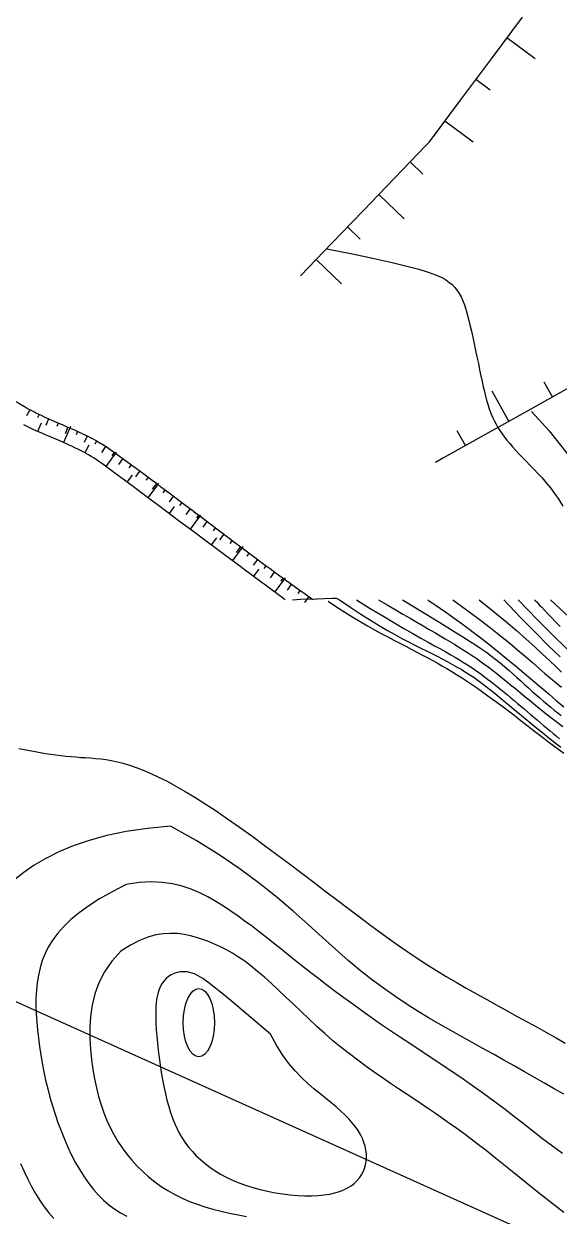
# Model space of a CAD drawing. Header units: millimetres. Extents: x 501029 to 503193, y 1805862 to 1807132.
# Drawn here: x 502283.7 to 502314.2, y 1806414.9 to 1806482.8 of the extents above; entities that cross this region are included whole.
import ezdxf

# ---------------------------------------------------------------- set-up
doc = ezdxf.new("R2010")
doc.units = ezdxf.units.MM
doc.header["$LTSCALE"] = 12
doc.header["$MEASUREMENT"] = 0
for name, color, linetype in [('3', 7, 'CONTINUOUS'), ('31', 7, 'CONTINUOUS'), ('DM0', 7, 'CONTINUOUS'), ('DM1', 4, 'CONTINUOUS')]:
    doc.layers.add(name, color=color, linetype=linetype)

msp = doc.modelspace()

# ---------------------------------------------------------------- linework, layer by layer
at = {"layer": '3', "linetype": 'Continuous'}
for p, q in [((502310.308, 1806480.827, 26.064), (502312.0719999999, 1806483.196, 26.591)), ((502312.7939999998, 1806480.816999999, 26.327), (502311.1899999999, 1806482.011, 26.327)), ((502308.5439999998, 1806478.459, 25.537), (502310.308, 1806480.827, 26.064)), ((502310.2279999999, 1806479.046, 25.8), (502309.4259999997, 1806479.643, 25.8)), ((502306.7799999998, 1806476.09, 25.01), (502308.5439999998, 1806478.459, 25.537)), ((502309.2659999998, 1806476.08, 25.273), (502307.6619999998, 1806477.274, 25.273)), ((502304.788, 1806474.022, 23.292), (502306.5739999998, 1806475.876, 24.832)), ((502306.5739999998, 1806475.876, 24.832), (502306.7799999998, 1806476.09, 25.01)), ((502306.4009999998, 1806474.255, 24.062), (502305.6809999999, 1806474.949, 24.062)), ((502303.0019999999, 1806472.168, 21.751), (502304.788, 1806474.022, 23.292)), ((502305.335, 1806471.707, 22.521), (502303.8949999998, 1806473.095, 22.521)), ((502301.2159999998, 1806470.314, 20.211), (502303.0019999999, 1806472.168, 21.751)), ((502302.8289999999, 1806470.547, 20.981), (502302.109, 1806471.241, 20.981)), ((502299.43, 1806468.46, 18.67), (502301.2159999998, 1806470.314, 20.211)), ((502301.7629999998, 1806467.999, 19.44), (502300.3229999999, 1806469.387, 19.44)), ((502315.0279999999, 1806462.243, 21.983), (502312.5459999999, 1806460.856, 21.027)), ((502313.2989999999, 1806462.423, 21.505), (502313.7869999998, 1806461.55, 21.505)), ((502310.3289999999, 1806461.908, 20.549), (502311.3039999998, 1806460.163, 20.549)), ((502283.9919999999, 1806460.823, 4.126), (502283.802, 1806460.472, 4.126)), ((502312.5459999999, 1806460.856, 21.027), (502310.0629999999, 1806459.469, 20.07)), ((502284.6369999999, 1806460.054, 4.538), (502284.4349999998, 1806459.596, 4.538)), ((502284.5279999999, 1806460.553, 4.131), (502284.4419999998, 1806460.372, 4.131)), ((502285.0729999999, 1806460.303, 4.137999999999999), (502284.9089999997, 1806459.938, 4.137999999999999)), ((502285.6229999999, 1806460.063, 4.147), (502285.5439999998, 1806459.88, 4.147)), ((502286.3169999998, 1806459.874, 4.562), (502285.9179999998, 1806458.958, 4.562)), ((502286.1739999999, 1806459.826, 4.155), (502286.0129999997, 1806459.46, 4.155)), ((502286.7229999998, 1806459.583, 4.161999999999999), (502286.6399999999, 1806459.401, 4.161999999999999)), ((502310.0629999999, 1806459.469, 20.07), (502307.5809999998, 1806458.082, 19.114)), ((502308.3339999998, 1806459.649, 19.592), (502308.8219999999, 1806458.776, 19.592)), ((502287.2639999998, 1806459.326, 4.165), (502287.089, 1806458.966, 4.165)), ((502287.3679999998, 1806458.816, 4.568999999999999), (502287.129, 1806458.377, 4.568999999999999)), ((502287.7949999999, 1806459.045, 4.163), (502287.6979999999, 1806458.871, 4.163)), ((502288.3069999998, 1806458.734, 4.153999999999999), (502288.0869999998, 1806458.4, 4.153999999999999)), ((502288.9209999998, 1806458.402, 4.54), (502288.3269999998, 1806457.597999999, 4.54)), ((502289.0419999999, 1806458.214, 4.129), (502288.5549999999, 1806458.565, 4.147)), ((502288.798, 1806458.39, 4.137999999999999), (502288.6819999998, 1806458.227, 4.137999999999999)), ((502289.2849999999, 1806458.039, 4.12), (502289.0509999998, 1806457.714, 4.12)), ((502307.5809999998, 1806458.082, 19.114), (502307.1299999999, 1806457.83, 18.94)), ((502290.0119999999, 1806457.509, 4.092999999999999), (502289.5269999998, 1806457.862, 4.110999999999999)), ((502289.7689999998, 1806457.685, 4.102), (502289.6519999997, 1806457.524, 4.102)), ((502290.2529999998, 1806457.331, 4.083), (502290.0159999998, 1806457.009, 4.083)), ((502289.8299999998, 1806457.108, 4.493), (502289.5319999999, 1806456.706, 4.493)), ((502290.7359999998, 1806456.975, 4.062999999999999), (502290.6159999999, 1806456.814, 4.062999999999999)), ((502291.3299999999, 1806456.617, 4.443999999999999), (502290.7329999998, 1806455.814999999, 4.443999999999999)), ((502291.217, 1806456.617, 4.044), (502290.9779999999, 1806456.296, 4.044)), ((502291.937, 1806456.078, 4.012999999999999), (502291.457, 1806456.438, 4.033)), ((502291.6969999999, 1806456.258, 4.022999999999999), (502291.5769999998, 1806456.098, 4.022999999999999)), ((502292.5399999998, 1806454.469, 4.368), (502291.3379999998, 1806455.364, 4.419)), ((502292.1769999999, 1806455.898, 4.003), (502291.9359999998, 1806455.579, 4.003)), ((502292.2359999999, 1806455.319, 4.394), (502291.937, 1806454.918, 4.394)), ((502292.8949999998, 1806455.357, 3.971999999999999), (502292.4169999999, 1806455.718, 3.992999999999999)), ((502292.656, 1806455.538, 3.982), (502292.5359999998, 1806455.378, 3.982)), ((502293.1349999998, 1806455.177, 3.962), (502292.8939999999, 1806454.857, 3.962)), ((502293.7349999999, 1806454.826, 4.342999999999999), (502293.1379999999, 1806454.024, 4.342999999999999)), ((502293.8529999999, 1806454.634999999, 3.931), (502293.3739999999, 1806454.996, 3.951)), ((502293.6129999999, 1806454.815, 3.941), (502293.4929999998, 1806454.656, 3.941)), ((502294.3309999998, 1806454.273, 3.910999999999999), (502293.8529999999, 1806454.634999999, 3.931)), ((502294.0919999999, 1806454.454, 3.921), (502293.8509999998, 1806454.135, 3.921)), ((502294.8089999999, 1806453.911, 3.89), (502294.3309999998, 1806454.273, 3.910999999999999)), ((502294.5699999998, 1806454.092, 3.901), (502294.45, 1806453.933, 3.901)), ((502294.9449999998, 1806452.678, 4.269), (502293.7419999998, 1806453.573, 4.318)), ((502294.6399999999, 1806453.528, 4.294), (502294.342, 1806453.127, 4.294)), ((502295.0489999999, 1806453.731, 3.879999999999999), (502294.8079999999, 1806453.411, 3.879999999999999)), ((502295.7669999998, 1806453.19, 3.850999999999999), (502295.288, 1806453.55, 3.871)), ((502295.5279999999, 1806453.37, 3.861), (502295.4069999999, 1806453.21, 3.861)), ((502296.1399999999, 1806453.035, 4.246), (502295.5429999998, 1806452.232, 4.246)), ((502296.0069999998, 1806453.01, 3.842), (502295.768, 1806452.689, 3.842)), ((502296.7279999999, 1806452.471, 3.814), (502296.2469999997, 1806452.83, 3.833)), ((502296.4869999998, 1806452.651, 3.823), (502296.3679999998, 1806452.49, 3.823)), ((502296.9679999999, 1806452.292, 3.805), (502296.7299999997, 1806451.97, 3.805)), ((502297.45, 1806451.934, 3.788), (502297.3299999999, 1806451.774, 3.788)), ((502297.0469999997, 1806451.739, 4.201), (502296.7489999999, 1806451.337, 4.201)), ((502297.9319999998, 1806451.579, 3.772), (502297.6949999999, 1806451.256, 3.772)), ((502298.5489999999, 1806451.25, 4.16), (502297.9559999998, 1806450.445, 4.16)), ((502298.6589999998, 1806451.048, 3.749), (502298.1739999998, 1806451.401, 3.764)), ((502298.4169999999, 1806451.224, 3.756), (502298.2989999999, 1806451.063, 3.756)), ((502298.5589999999, 1806450, 4.141), (502297.352, 1806450.889999999, 4.179999999999999)), ((502298.9019999998, 1806450.872, 3.741999999999999), (502298.6679999998, 1806450.548, 3.741999999999999)), ((502299.3889999998, 1806450.521, 3.728), (502299.2719999999, 1806450.359, 3.728)), ((502300.1219999997, 1806450, 3.709999999999999), (502299.6329999999, 1806450.348, 3.721999999999999)), ((502299.8779999998, 1806450.174, 3.716), (502299.6459999999, 1806449.847999999, 3.716))]:
    msp.add_line(p, q, dxfattribs=at)
at = {"layer": '3', "color": 1, "linetype": 'Continuous', "flags": 128}
msp.add_lwpolyline([(502734.468, 1805863.404), (502565.854, 1806180.86), (502440.381, 1806356.363), (502262.265, 1806436.523), (502063.939, 1806567.977), (501955.637, 1806637.827), (501772.776, 1806767.939), (501708.223, 1807014.777), (501705.5739999999, 1807125.556)], dxfattribs=at)
at = {"layer": '3', "linetype": 'Continuous', "extrusion": (-0.0812789161272711, -0.1426486027509386, 0.9864304911783602), "elevation": -298510.1411423264}
msp.add_lwpolyline([(-457896.0722925583, 1793547.618683946), (-457896.1143415319, 1793547.617756585), (-457896.3708383954, 1793547.623618109), (-457896.4983392345, 1793547.629321783), (-457896.6259613383, 1793547.637227938), (-457896.6718495391, 1793547.641118822)], dxfattribs=at)
at = {"layer": '3', "linetype": 'Continuous', "extrusion": (-0.0863626063349796, -0.1505588106470711, 0.9848215801674783), "elevation": -315353.0846448566}
msp.add_lwpolyline([(-463141.3966660543, 1789313.32208834), (-463141.637894915, 1789313.310356522), (-463141.8664822517, 1789313.304804222), (-463141.995478201, 1789313.304595149)], dxfattribs=at)
at = {"layer": '3', "linetype": 'Continuous', "extrusion": (-0.0952448451706382, -0.1746155492321821, 0.9800193005419661), "elevation": -363272.0658544398}
msp.add_lwpolyline([(-424073.8236834201, 1789911.754300728), (-424073.9799488321, 1789911.744047951), (-424074.1809071096, 1789911.732230894), (-424074.3569650764, 1789911.724793825), (-424074.4231264789, 1789911.722916687)], dxfattribs=at)
at = {"layer": '3', "linetype": 'Continuous', "extrusion": (0.075645474136272, 0.2029078602706806, 0.9762715618530904), "elevation": 404544.6272967658}
msp.add_lwpolyline([(160392.1303773392, -1823789.178905066), (160392.3897134692, -1823789.19352501), (160392.6554812208, -1823789.211230188), (160392.7300263852, -1823789.216614382)], dxfattribs=at)
at = {"layer": '3', "linetype": 'Continuous', "extrusion": (0.1550600324478959, 0.3948862108301261, 0.9055502563819873), "elevation": 791234.3494336235}
msp.add_lwpolyline([(192730.8931028874, -1688902.502917498), (192731.4487920112, -1688902.521774796), (192731.4926034682, -1688902.524131959)], dxfattribs=at)
at = {"layer": '3', "linetype": 'Continuous', "extrusion": (-0.0596264830960632, -0.0998485755803278, 0.9932144503923483), "elevation": -210317.364298749}
msp.add_lwpolyline([(-494941.7322200527, 1796214.041260943), (-494941.8401228098, 1796214.026773213), (-494942.1416995913, 1796213.987414516), (-494942.4051901868, 1796213.954449718), (-494942.6347084099, 1796213.929025645), (-494942.8354056398, 1796213.907970629), (-494943.010537126, 1796213.893057019), (-494943.2228840821, 1796213.877933814)], dxfattribs=at)
at = {"layer": '3', "linetype": 'Continuous', "extrusion": (-0.2194840193272997, -0.4765938658797129, 0.8512843545289458), "elevation": -971187.923026995}
msp.add_lwpolyline([(-299411.1121255555, 1575669.810071318), (-299411.4537333491, 1575669.80244798), (-299411.7116691644, 1575669.794824642)], dxfattribs=at)
at = {"layer": '3', "linetype": 'Continuous', "extrusion": (0.0066827687722881, 0.0346288965197989, 0.9993778965573319), "elevation": 65916.52684659585}
msp.add_lwpolyline([(-150888.0314001157, -1867746.18420581), (-150887.8097700913, -1867746.24026053), (-150887.5685368514, -1867746.297623615), (-150887.4481097177, -1867746.325323885)], dxfattribs=at)
at = {"layer": '3', "linetype": 'Continuous', "extrusion": (-0.0628787965893554, -0.1213450461184499, 0.9906167961033094), "elevation": -250783.9830764923}
msp.add_lwpolyline([(-385149.1556095959, 1817788.515492198), (-385149.4387050347, 1817788.514100917), (-385149.7195000658, 1817788.50817524), (-385149.7548133423, 1817788.506783959)], dxfattribs=at)
at = {"layer": '3', "linetype": 'Continuous', "extrusion": (-0.1276074218431715, -0.2631047661818333, 0.9562908699255379), "elevation": -539379.0099464935}
msp.add_lwpolyline([(-336381.1181958217, 1763945.249072995), (-336381.2018510542, 1763945.247472194), (-336381.4488083092, 1763945.240463189), (-336381.913273628, 1763945.221265382), (-336382.6163238785, 1763945.184247661)], dxfattribs=at)
at = {"layer": '3', "linetype": 'Continuous', "extrusion": (-0.0796905019797786, -0.156332009062152, 0.9844844980175169), "elevation": -322430.2833411573}
msp.add_lwpolyline([(-372903.1322922892, 1809023.363662755), (-372903.2285271892, 1809023.374109191), (-372903.3967856304, 1809023.387437574), (-372903.5601005444, 1809023.397546288), (-372903.7184719307, 1809023.404435334), (-372903.8718997897, 1809023.408280183), (-372904.1706676789, 1809023.410837644), (-372904.4510412859, 1809023.40587546), (-372904.6312316464, 1809023.400358858)], dxfattribs=at)
at = {"layer": '3', "linetype": 'Continuous', "extrusion": (-0.044459129657996, -0.0962857727342939, 0.9943603148552407), "elevation": -196263.4438033646}
msp.add_lwpolyline([(-301263.844992712, 1840192.321820445), (-301263.9529021776, 1840192.333714901), (-301264.1152897899, 1840192.349178805), (-301264.2737655732, 1840192.360856501), (-301264.4278408483, 1840192.370173658), (-301264.4434857684, 1840192.3706572)], dxfattribs=at)
at = {"layer": '3', "linetype": 'Continuous', "extrusion": (-0.0806137404160699, -0.1612274809441235, 0.9836194000956584), "elevation": -331738.0439300551}
msp.add_lwpolyline([(-358612.2881439798, 1810230.216444915), (-358612.2881439798, 1810230.216444915), (-358612.4715015539, 1810230.243739482), (-358612.6499397786, 1810230.265575136), (-358612.8230114399, 1810230.28327154), (-358612.8833852755, 1810230.287850678)], dxfattribs=at)
at = {"layer": '3', "linetype": 'Continuous', "extrusion": (-0.0721810006776216, -0.1483572595091735, 0.9862961151155898), "elevation": -304252.2945134899}
msp.add_lwpolyline([(-338659.6032764579, 1818879.276316343), (-338660.6427998226, 1818879.472838179), (-338660.8258318374, 1818879.504290442), (-338661.0031036909, 1818879.530663971), (-338661.0794903972, 1818879.539308781)], dxfattribs=at)
at = {"layer": '3', "linetype": 'Continuous', "extrusion": (-0.1839517911308572, -0.3013003540910193, 0.9356173551000301), "elevation": -636679.6053060766}
msp.add_lwpolyline([(-512614.8457686207, 1687438.851104627), (-512615.0988998904, 1687438.873766493), (-512615.4431404492, 1687438.902093827)], dxfattribs=at)
at = {"layer": '3', "linetype": 'Continuous', "extrusion": (0.1419406855445452, 0.1375050417379415, 0.9802781264946147), "elevation": 319696.4160966902}
msp.add_lwpolyline([(947978.849269212, -1585784.818278304), (947979.3500397629, -1585784.732255894), (947979.4410318211, -1585784.717075468)], dxfattribs=at)
at = {"layer": '3', "linetype": 'Continuous', "extrusion": (-0.256880443919839, -0.394494964732832, 0.882261956752068), "elevation": -841662.4682122794}
msp.add_lwpolyline([(-564816.5504416794, 1577392.198969089), (-564817.4665294928, 1577392.262695992), (-564818.0469698407, 1577392.300932134)], dxfattribs=at)
at = {"layer": '3', "linetype": 'Continuous', "extrusion": (-0.1339627030077392, -0.234434722348865, 0.96285739087368), "elevation": -490780.5517858232}
msp.add_lwpolyline([(-460142.8881261306, 1750138.666762661), (-460143.3606984699, 1750138.726019591), (-460143.4828726838, 1750138.740833824)], dxfattribs=at)
at = {"layer": '3', "linetype": 'Continuous', "extrusion": (-0.5584037971135665, -0.767805201720595, 0.3141024857907803), "elevation": -1667486.839849231}
msp.add_lwpolyline([(-656285.3448136367, 551687.1897149177), (-656285.5792000582, 551687.1981413872), (-656285.9443811612, 551687.2107810916)], dxfattribs=at)
at = {"layer": '3', "linetype": 'Continuous', "extrusion": (-0.0217737400558071, -0.0849176148628194, 0.9961500403704214), "elevation": -164332.23990587}
msp.add_lwpolyline([(37872.6377115915, 1867388.055176001), (37871.91777082544, 1867388.351760379), (37871.25011306821, 1867388.625530574)], dxfattribs=at)
at = {"layer": '3', "linetype": 'Continuous', "extrusion": (0.4558423447561709, 0.5698029164341275, 0.6837634043661294), "elevation": 1258292.6199113}
msp.add_lwpolyline([(736259.4804276966, -1179068.103819125), (736259.7930875679, -1179068.09011493), (736260.080134942, -1179068.076410736)], dxfattribs=at)
at = {"layer": '3', "linetype": 'Continuous', "extrusion": (0.6022902363016779, 0.7948830406976879, 0.073535181150705), "elevation": 1738447.125560734}
msp.add_lwpolyline([(690615.4779923736, -128180.1050875281), (690615.4929921925, -128180.1040848133), (690616.0777920089, -128180.0840305183)], dxfattribs=at)
at = {"layer": '3', "linetype": 'Continuous', "extrusion": (0.5544488186982781, 0.7205677313874168, 0.4163756139920733), "elevation": 1580170.122754637}
msp.add_lwpolyline([(703535.5588017724, -723652.9660897772), (703536.0553491611, -723652.9484917459), (703537.0578333519, -723652.9110959292)], dxfattribs=at)
at = {"layer": '3', "linetype": 'Continuous', "extrusion": (0.4683610640604049, 0.5866838520577297, 0.6606360355043535), "elevation": 1295075.240159664}
msp.add_lwpolyline([(734486.8871009229, -1139685.974148924), (734487.3053462108, -1139685.956831903), (734487.4866694588, -1139685.948839432)], dxfattribs=at)
at = {"layer": '3', "linetype": 'Continuous', "extrusion": (0.0481488579430854, 0.0123625441711138, 0.9987636632258872), "elevation": 46521.54265756829}
msp.add_lwpolyline([(1624782.465997405, -934605.3439165482), (1624782.513052218, -934605.3053570136), (1624783.483834225, -934604.5191431195), (1624783.632053611, -934604.4001178844)], dxfattribs=at)
at = {"layer": '3', "linetype": 'Continuous', "extrusion": (0.5085067550941801, 0.6497586116237358, 0.5650085190900958), "elevation": 1429181.483120183}
msp.add_lwpolyline([(717771.0226538772, -978681.9678142673), (717771.4989574453, -978681.950846326), (717771.6225272518, -978681.9459983428)], dxfattribs=at)
at = {"layer": '3', "linetype": 'Continuous', "extrusion": (-0.2060355838132934, -0.3232627131811734, 0.9236073605539648), "elevation": -687446.2039708075}
msp.add_lwpolyline([(-547345.7952113989, 1656321.834625232), (-547346.1666714736, 1656321.863320401), (-547346.3932449757, 1656321.881580963)], dxfattribs=at)
at = {"layer": '3', "linetype": 'Continuous', "extrusion": (-0.2054348644847011, -0.3188349070270542, 0.9252787788095014), "elevation": -679145.8382008966}
msp.add_lwpolyline([(-556195.5156158874, 1656797.632789497), (-556195.7919008659, 1656797.651245139), (-556196.1141553457, 1656797.674973822)], dxfattribs=at)
at = {"layer": '3', "linetype": 'Continuous', "extrusion": (0.5554033518288366, 0.7301077034254622, 0.3980827278042733), "elevation": 1597883.007550139}
msp.add_lwpolyline([(693931.4833047062, -693394.864767939), (693931.6154989016, -693394.8614976483), (693932.9822152505, -693394.8189838708)], dxfattribs=at)
at = {"layer": '3', "linetype": 'Continuous', "extrusion": (-0.5824121375164713, -0.7991236205029559, 0.1489883929295937), "elevation": -1736121.97622741}
msp.add_lwpolyline([(-658045.367056605, 261585.3557605025), (-658045.5022630977, 261585.3587943638), (-658045.9664798181, 261585.3719410963)], dxfattribs=at)
at = {"layer": '3', "linetype": 'Continuous', "extrusion": (-0.496549602154513, -0.7075831838404352, 0.5027569298840423), "elevation": -1527628.698449198}
msp.add_lwpolyline([(-626511.4671675531, 888483.2541783907), (-626512.0108184427, 888483.2680604025), (-626512.0666095437, 888483.2703740713)], dxfattribs=at)
at = {"layer": '3', "linetype": 'Continuous', "extrusion": (-0.1969478515268621, -0.3100340376548393, 0.9301023810712402), "elevation": -658984.4669144468}
msp.add_lwpolyline([(-544640.1603003192, 1668734.355512774), (-544640.4590211837, 1668734.371848174), (-544640.7593506593, 1668734.390906142)], dxfattribs=at)
at = {"layer": '31', "color": 3, "linetype": 'Continuous', "elevation": 6}
msp.add_lwpolyline([(502298.9659999998, 1806450), (502299.4348917768, 1806450.031521462), (502300.3671483189, 1806450.056725196), (502301.2041063086, 1806450.085973136), (502301.4542102049, 1806450.086049089), (502301.6579999999, 1806450)], dxfattribs=at)
at = {"layer": 'DM0'}
msp.add_lwpolyline([(502300.9251154666, 1806470.004073328), (502302.3951670348, 1806469.703090996), (502303.6308495629, 1806469.440436072), (502304.6555784738, 1806469.210985719), (502305.4927691908, 1806469.009617101), (502306.1658371368, 1806468.83120738), (502306.6981977349, 1806468.67063372), (502307.1132664083, 1806468.522773284), (502307.4344585801, 1806468.382503234), (502307.6851896735, 1806468.244700734), (502307.8888751115, 1806468.104242946), (502308.0654484362, 1806467.956561338), (502308.2209156668, 1806467.799304588), (502308.3578009412, 1806467.63067568), (502308.4786283974, 1806467.448877597), (502308.5859221737, 1806467.252113321), (502308.682206408, 1806467.038585835), (502308.7700052383, 1806466.806498122), (502308.8518428028, 1806466.554053166), (502308.9302432395, 1806466.279453948), (502309.0077306863, 1806465.980903451), (502309.0863216001, 1806465.657758595), (502309.1660017122, 1806465.313992033), (502309.246249072, 1806464.954730359), (502309.3265417298, 1806464.585100161), (502309.4063577352, 1806464.210228032), (502309.4851751381, 1806463.835240562), (502309.5624719882, 1806463.465264343), (502309.6377263356, 1806463.105425965), (502309.7104162298, 1806462.760852019), (502309.7800197208, 1806462.436669096), (502309.8463026864, 1806462.136736847), (502309.9101823152, 1806461.859847161), (502309.9728636244, 1806461.603524985), (502310.0355516306, 1806461.365295269), (502310.0994513505, 1806461.14268296), (502310.1657678012, 1806460.933213008), (502310.2357059992, 1806460.734410359), (502310.3104709615, 1806460.543799963), (502310.3912677046, 1806460.358906769), (502310.4793012457, 1806460.177255724), (502310.575631987, 1806459.996691038), (502310.6807418735, 1806459.81633396), (502310.7949682358, 1806459.635625001), (502310.9186484043, 1806459.454004674), (502311.0521197096, 1806459.270913487), (502311.1957194823, 1806459.085791954), (502311.349785053, 1806458.898080583), (502311.5146537524, 1806458.707219886), (502311.6906629107, 1806458.512650374), (502311.8781498587, 1806458.313812558), (502312.0771350566, 1806458.109886186), (502312.2863714832, 1806457.899007958), (502312.5042952473, 1806457.679053812), (502312.7293424572, 1806457.447899683), (502312.9599492213, 1806457.20342151), (502313.1945516485, 1806456.943495228), (502313.4315858473, 1806456.665996777), (502313.6694879259, 1806456.368802092), (502313.9066939933, 1806456.049787111), (502314.1416401577, 1806455.706827771), (502314.3746207768, 1806455.337307007)], dxfattribs=at)
at = {"layer": 'DM0', "flags": 128}
for points in [[(502300.9949388621, 1806449.920553176), (502301.4824084333, 1806449.595322722), (502301.9507163893, 1806449.294037866), (502302.4005919197, 1806449.014810876), (502302.8327642141, 1806448.755754018), (502303.247962462, 1806448.514979559), (502303.646915853, 1806448.290599765), (502304.0303535768, 1806448.080726906), (502304.3990048225, 1806447.883473246), (502304.7535987802, 1806447.696951054), (502305.0948646394, 1806447.519272596), (502305.4236421457, 1806447.348649468), (502305.7412132702, 1806447.18369058), (502306.0489705404, 1806447.023104171), (502306.3483064835, 1806446.86559848), (502306.6406136272, 1806446.709881746), (502306.9272844985, 1806446.554662206), (502307.209711625, 1806446.398648101), (502307.489287534, 1806446.240547669), (502307.7674047528, 1806446.079069148), (502308.045455809, 1806445.912920778), (502308.3246121949, 1806445.741048162), (502308.6051612636, 1806445.563346363), (502308.8871693336, 1806445.379947808), (502309.1707027229, 1806445.190984925), (502309.4558277496, 1806444.996590143), (502309.7426107323, 1806444.796895888), (502310.0311179888, 1806444.592034588), (502310.3214158377, 1806444.38213867), (502310.6135705971, 1806444.167340564), (502310.9076485852, 1806443.947772696), (502311.2036166428, 1806443.72372207), (502311.5010437017, 1806443.496094006), (502311.7993992157, 1806443.265948396), (502312.0981526391, 1806443.034345135), (502312.396773426, 1806442.802344118), (502312.6947310306, 1806442.57100524), (502312.9914949072, 1806442.341388394), (502313.2865345096, 1806442.114553475), (502313.5793192921, 1806441.891560378), (502313.869318709, 1806441.673468998), (502314.1561790628, 1806441.461041147), (502314.440254051, 1806441.253846319)], [(502306.6789999997, 1806450), (502306.729288871, 1806449.966030653), (502306.8731976952, 1806449.868020083), (502307.1002897881, 1806449.711814496), (502307.4001284656, 1806449.503260097), (502307.7622770435, 1806449.248203094), (502308.1762988375, 1806448.952489692), (502308.6317571634, 1806448.621966098), (502309.1182153369, 1806448.262478517), (502309.6252366741, 1806447.879873156), (502310.1423844904, 1806447.479996221), (502310.6604583833, 1806447.068473028), (502311.1752030749, 1806446.650045328), (502311.6835995693, 1806446.229233983), (502312.1826288703, 1806445.810559855), (502312.6692719817, 1806445.398543806), (502313.140509907, 1806444.997706699), (502313.5933236503, 1806444.612569393), (502314.0246942153, 1806444.247652753), (502314.4316026058, 1806443.907477638)], [(502312.7679999999, 1806450), (502312.7685598336, 1806449.999413134), (502312.7724786697, 1806449.995305076), (502312.7831155101, 1806449.984154631), (502312.8038293575, 1806449.962440606), (502312.837979214, 1806449.926641809), (502312.8889240818, 1806449.873237045), (502312.9600229632, 1806449.798705123), (502313.0546348606, 1806449.699524848), (502313.1761187761, 1806449.572175028), (502313.327833712, 1806449.413134469), (502313.5118238552, 1806449.22035553), (502313.7248741293, 1806448.997684777), (502313.9624546429, 1806448.750442324), (502314.2200355043, 1806448.483948292)], [(502283.3767870938, 1806441.532162341), (502283.6855565664, 1806441.464732782), (502283.9921159556, 1806441.40288955), (502284.2958517817, 1806441.345446268), (502284.5967668316, 1806441.292380015), (502284.894863892, 1806441.243667867), (502285.1901457501, 1806441.199286903), (502285.4826151927, 1806441.1592142), (502285.7722750068, 1806441.123426834), (502286.0591279792, 1806441.091901885), (502286.3431768969, 1806441.064616428), (502286.6244245467, 1806441.041547542), (502286.9032697027, 1806441.022210164), (502287.181695085, 1806441.004270664), (502287.4620794011, 1806440.984933274), (502287.7468013582, 1806440.961402225), (502288.0382396639, 1806440.930881748), (502288.3387730255, 1806440.890576073), (502288.65078015, 1806440.837689432), (502288.9766397449, 1806440.769426053), (502289.3187305176, 1806440.682990171), (502289.6794311754, 1806440.575586014), (502290.0609105398, 1806440.444650794), (502290.4644978887, 1806440.288553647), (502290.8913126149, 1806440.105896691), (502291.3424741104, 1806439.895282041), (502291.8191017677, 1806439.655311814), (502292.322314979, 1806439.384588127), (502292.8532331367, 1806439.081713097), (502293.4129756333, 1806438.74528884), (502294.0026618608, 1806438.373917473), (502294.6234112119, 1806437.966201113), (502295.2751070834, 1806437.522023271), (502295.9526888917, 1806437.046393031), (502296.6498600575, 1806436.545600875), (502297.3603240017, 1806436.025937282), (502298.0777841453, 1806435.493692733), (502298.7959439089, 1806434.955157707), (502299.5085067138, 1806434.416622685), (502300.2091759806, 1806433.884378146), (502300.8916551304, 1806433.36471457), (502301.5496475839, 1806432.863922438), (502302.1786291322, 1806432.386894345), (502302.7811650478, 1806431.932931348), (502303.3615929731, 1806431.499936618), (502303.9242505505, 1806431.08581333), (502304.4734754227, 1806430.688464655), (502305.0136052321, 1806430.305793766), (502305.5489776214, 1806429.935703835), (502306.0839302329, 1806429.576098035), (502306.6228007092, 1806429.224879538), (502307.1699266929, 1806428.879951516), (502307.7285031143, 1806428.539543317), (502308.2971540556, 1806428.203188979), (502308.8733608868, 1806427.870748714), (502309.454604978, 1806427.542082736), (502310.038367699, 1806427.217051259), (502310.6221304201, 1806426.895514493), (502311.2033745113, 1806426.577332653), (502311.7795813424, 1806426.262365951), (502312.3482322837, 1806425.950474601), (502312.9068087051, 1806425.641518814), (502313.4535149169, 1806425.335219015), (502313.9894469899, 1806425.030736472), (502314.5164239355, 1806424.727092664)]]:
    msp.add_lwpolyline(points, dxfattribs=at)
at = {"layer": 'DM0'}
msp.add_ellipse((502293.6315159633, 1806425.899606721), major_axis=(0, 1.948724939981744), ratio=0.4561750745484243, dxfattribs=at)
at = {"layer": 'DM1'}
msp.add_lwpolyline([(502312.5944108599, 1806460.725246518), (502313.5923961325, 1806459.622030446), (502314.5302474588, 1806458.449727248), (502315.4086795387, 1806457.236802216), (502316.2284070722, 1806456.011720639), (502316.9901447595, 1806454.802947808), (502317.6946073005, 1806453.638949013), (502318.3425093949, 1806452.548189545), (502318.9345657431, 1806451.559134693), (502319.4714910449, 1806450.700249747), (502319.9540000001, 1806449.999999999)], dxfattribs=at)
at = {"layer": 'DM1', "flags": 128}
for points in [[(502301.6579999999, 1806450), (502302.2898370645, 1806449.565103468), (502302.873674916, 1806449.177951035), (502303.4133734503, 1806448.833973826), (502303.9127925637, 1806448.528602965), (502304.3757921524, 1806448.257269579), (502304.8062321126, 1806448.01540479), (502305.2079723402, 1806447.798439725), (502305.5848727318, 1806447.601805506), (502305.9407931832, 1806447.420933261), (502306.2795935909, 1806447.251254114), (502306.6046341789, 1806447.088761947), (502306.9172764839, 1806446.931701681), (502307.218382371, 1806446.778880992), (502307.5088137051, 1806446.62910756), (502307.789432351, 1806446.481189061), (502308.0611001737, 1806446.333933174), (502308.324679038, 1806446.186147576), (502308.5810308089, 1806446.036639946), (502308.8310173513, 1806445.88421796), (502309.0755005299, 1806445.727689298), (502309.315541145, 1806445.565938901), (502309.5529957379, 1806445.398160775), (502309.7899197848, 1806445.223626188), (502310.0283687625, 1806445.04160641), (502310.2703981471, 1806444.851372709), (502310.5180634154, 1806444.652196356), (502310.7734200435, 1806444.443348619), (502311.038523508, 1806444.224100768), (502311.3154292854, 1806443.993724073), (502311.6061928519, 1806443.751489801), (502311.9120629551, 1806443.497265424), (502312.2310614246, 1806443.233303213), (502312.5604033615, 1806442.96245164), (502312.8973038662, 1806442.687559179), (502313.2389780399, 1806442.4114743), (502313.582640983, 1806442.137045477), (502313.9255077962, 1806441.867121182), (502314.2647935805, 1806441.604549887)], [(502302.6179999998, 1806450), (502303.4033354155, 1806449.511761049), (502304.1110762503, 1806449.080155724), (502304.7473023572, 1806448.699884972), (502305.3180935893, 1806448.365649748), (502305.8295298, 1806448.072150999), (502306.2876908422, 1806447.814089676), (502306.6986565693, 1806447.586166732), (502307.0685068341, 1806447.383083114), (502307.4033214901, 1806447.199539776), (502307.7091803905, 1806447.030237666), (502307.9915534374, 1806446.870545637), (502308.2534707307, 1806446.718504144), (502308.4973524194, 1806446.572821545), (502308.7256186523, 1806446.432206197), (502308.9406895786, 1806446.295366457), (502309.144985347, 1806446.161010682), (502309.3409261068, 1806446.027847228), (502309.5309320069, 1806445.894584454), (502309.7174231962, 1806445.759930717), (502309.9028198235, 1806445.622594373), (502310.0891055338, 1806445.481565292), (502310.2765179542, 1806445.336959385), (502310.4648582079, 1806445.189174079), (502310.6539274181, 1806445.038606798), (502310.8435267075, 1806444.885654968), (502311.0334571994, 1806444.730716013), (502311.2235200166, 1806444.574187359), (502311.4135162825, 1806444.416466429), (502311.60324712, 1806444.25795065), (502311.7925136521, 1806444.099037446), (502311.981150161, 1806443.940080083), (502312.1691235653, 1806443.781255196), (502312.3564339428, 1806443.622695258), (502312.5430813711, 1806443.464532745), (502312.7290659282, 1806443.306900132), (502312.9143876918, 1806443.149929894), (502313.0990467393, 1806442.993754506), (502313.2830431489, 1806442.838506443), (502313.4663769982, 1806442.68431818), (502313.6490483647, 1806442.531322191), (502313.831167805, 1806442.379606794), (502314.0132877896, 1806442.229083672), (502314.1960712674, 1806442.07962035)], [(502303.8629999999, 1806450), (502304.3609488069, 1806449.708719172), (502304.8276342377, 1806449.436565292), (502305.2650197644, 1806449.182149168), (502305.6750688589, 1806448.944081608), (502306.0597449935, 1806448.720973421), (502306.4210116402, 1806448.511435414), (502306.7608322709, 1806448.314078397), (502307.0811703578, 1806448.127513177), (502307.383989373, 1806447.950350562), (502307.6712527889, 1806447.781201362), (502307.9449228313, 1806447.618631915), (502308.2069567452, 1806447.461030682), (502308.4593105296, 1806447.306741654), (502308.7039401838, 1806447.154108824), (502308.9428017066, 1806447.001476183), (502309.1778510974, 1806446.847187723), (502309.4110443552, 1806446.689587436), (502309.644337479, 1806446.527019314), (502309.879686468, 1806446.357827348), (502310.1190473213, 1806446.180355531), (502310.3640389722, 1806445.993356329), (502310.6149320905, 1806445.797216117), (502310.8716602801, 1806445.592729745), (502311.1341571453, 1806445.380692063), (502311.4023562898, 1806445.161897919), (502311.676191318, 1806444.937142165), (502311.9555958337, 1806444.70721965), (502312.2405034408, 1806444.472925224), (502312.5308477435, 1806444.235053737), (502312.8265623459, 1806443.994400039), (502313.1275366655, 1806443.7517369), (502313.4334833753, 1806443.507748775), (502313.744070962, 1806443.263098039), (502314.0589679121, 1806443.018447065), (502314.377842712, 1806442.77445823)], [(502305.2469999997, 1806450), (502306.1541115164, 1806449.442735842), (502306.9372939011, 1806448.962341371), (502307.6096170317, 1806448.549723518), (502308.1841507859, 1806448.195789214), (502308.6739650413, 1806447.891445392), (502309.0921296759, 1806447.627598982), (502309.4517145676, 1806447.395156916), (502309.7657895938, 1806447.185026126), (502310.0474246324, 1806446.988113542), (502310.3096895615, 1806446.795326096), (502310.5635478032, 1806446.599257348), (502310.8115369591, 1806446.399247362), (502311.0540881755, 1806446.196322832), (502311.2916325985, 1806445.991510451), (502311.5246013746, 1806445.785836912), (502311.75342565, 1806445.580328907), (502311.9785365708, 1806445.37601313), (502312.2003652835, 1806445.173916273), (502312.4193429342, 1806444.975065029), (502312.635900669, 1806444.780486092), (502312.8503756705, 1806444.591012967), (502313.0627292662, 1806444.406706414), (502313.2728288195, 1806444.227434004), (502313.480541694, 1806444.053063311), (502313.6857352529, 1806443.883461906), (502313.8882768602, 1806443.718497363), (502314.0880338792, 1806443.558037252), (502314.2848736735, 1806443.401949147)], [(502308.103, 1806450), (502308.893229936, 1806449.431065521), (502309.6059441918, 1806448.901667325), (502310.2481001269, 1806448.409453493), (502310.8266551008, 1806447.952072105), (502311.3485664731, 1806447.527171243), (502311.8207916033, 1806447.132398987), (502312.2502878511, 1806446.765403419), (502312.6440125759, 1806446.423832621), (502313.0089231373, 1806446.105334672), (502313.3519768951, 1806445.807557653), (502313.6791777041, 1806445.528277709), (502313.9927154025, 1806445.26578323), (502314.2938263237, 1806445.018490669)], [(502309.5999999998, 1806450), (502310.3946482145, 1806449.36259059), (502311.1014943498, 1806448.779735884), (502311.7290568477, 1806448.247228509), (502312.2858541508, 1806447.760861092), (502312.7804047014, 1806447.316426259), (502313.221226942, 1806446.909716639), (502313.6168393147, 1806446.536524857), (502313.9757602621, 1806446.192643539), (502314.3065082262, 1806445.873865313)], [(502311.021, 1806450), (502311.9703379929, 1806448.994153284), (502312.8136328901, 1806448.126332082), (502313.5611918349, 1806447.3828643), (502314.2233219703, 1806446.750077848)], [(502311.8269999998, 1806450), (502312.9268797599, 1806448.848159983), (502313.9327838132, 1806447.848177378), (502314.8521081643, 1806446.98493832)], [(502313.6779999998, 1806450), (502314.71818976, 1806449.020499835)], [(502292.0268168963, 1806437.096369305), (502290.7070444198, 1806436.97175616), (502289.4962374628, 1806436.79144926), (502288.3894932191, 1806436.561373464), (502287.3819088817, 1806436.287453633), (502286.4685816443, 1806435.975614627), (502285.6446087001, 1806435.631781302), (502284.9050872428, 1806435.261878521), (502284.2451144657, 1806434.871831141), (502283.659787562, 1806434.467564023), (502283.1442037254, 1806434.055002027)], [(502314.4309504246, 1806421.823638564), (502313.8871108229, 1806422.141179931), (502313.3317271064, 1806422.461723449), (502312.7659061595, 1806422.785111085), (502312.1907548673, 1806423.111184807), (502311.6073801142, 1806423.439786581), (502311.0168887852, 1806423.770758374), (502310.4203877648, 1806424.103942155), (502309.8189839379, 1806424.439179888), (502309.2137841892, 1806424.776313543), (502308.6058954032, 1806425.115185085), (502307.9959500653, 1806425.456518617), (502307.3826830625, 1806425.804566769), (502306.7643548825, 1806426.16446431), (502306.1392260126, 1806426.541346004), (502305.5055569406, 1806426.940346618), (502304.8616081538, 1806427.366600919), (502304.2056401401, 1806427.825243671), (502303.5359133867, 1806428.321409643), (502302.8506883813, 1806428.860233599), (502302.1482256115, 1806429.446850306), (502301.4250195535, 1806430.084419632), (502300.6705006388, 1806430.768201854), (502299.8723332875, 1806431.491482351), (502299.0181819197, 1806432.2475465), (502298.0957109556, 1806433.029679681), (502297.0925848156, 1806433.831167271), (502295.9964679193, 1806434.64529465), (502294.7950246873, 1806435.465347197), (502293.4759195396, 1806436.284610288), (502292.0268168963, 1806437.096369304)], [(502289.4964614781, 1806433.778531303), (502288.6912205319, 1806433.35867023), (502287.9792060708, 1806432.950738366), (502287.3540132928, 1806432.552444801), (502286.8092373965, 1806432.161498629), (502286.3384735796, 1806431.77560894), (502285.9353170407, 1806431.392484825), (502285.5933629776, 1806431.009835377), (502285.3062065888, 1806430.625369688), (502285.0674430726, 1806430.236796848), (502284.8706676271, 1806429.841825949), (502284.7101080134, 1806429.438613709), (502284.5825222441, 1806429.027107347), (502284.4853008955, 1806428.607701709), (502284.4158345432, 1806428.18079164), (502284.371513763, 1806427.746771986), (502284.349729131, 1806427.306037592), (502284.3478712228, 1806426.858983304), (502284.3633306142, 1806426.406003967), (502284.3934978812, 1806425.947494427), (502284.4357635994, 1806425.483849529), (502284.4880059484, 1806425.015503658), (502284.550053522, 1806424.543049359), (502284.6222225171, 1806424.067118717), (502284.7048291312, 1806423.588343814), (502284.7981895615, 1806423.107356734), (502284.9026200051, 1806422.624789563), (502285.0184366594, 1806422.141274385), (502285.1459557216, 1806421.657443282), (502285.285493389, 1806421.17392834), (502285.4373658587, 1806420.691361642), (502285.6018102981, 1806420.210717567), (502285.7787477551, 1806419.734339669), (502285.9680202478, 1806419.264913797), (502286.169469794, 1806418.805125799), (502286.3829384121, 1806418.357661524), (502286.6082681196, 1806417.92520682), (502286.8453009348, 1806417.510447537), (502287.0938788755, 1806417.116069521), (502287.3538439598, 1806416.744758623), (502287.6250382058, 1806416.399200691), (502287.907567155, 1806416.081396937), (502288.2025904435, 1806415.790610034), (502288.5115312311, 1806415.525418016), (502288.8358126774, 1806415.284398919), (502289.176857942, 1806415.066130779), (502289.536090185, 1806414.869191631)], [(502314.3506386571, 1806418.443216965), (502313.7851581517, 1806418.866296283), (502313.226319732, 1806419.292377137), (502312.6715930427, 1806419.720353722), (502312.1184477285, 1806420.149120235), (502311.5643534336, 1806420.577570872), (502311.006779803, 1806421.004599829), (502310.4431964809, 1806421.4291013), (502309.8710731122, 1806421.849969484), (502309.2887491496, 1806422.266309192), (502308.6980432776, 1806422.678067697), (502308.1016439892, 1806423.085402891), (502307.5022397775, 1806423.488472666), (502306.9025191353, 1806423.887434912), (502306.3051705555, 1806424.28244752), (502305.712882531, 1806424.67366838), (502305.1283435549, 1806425.061255384), (502304.5542421199, 1806425.445366423), (502303.9932667189, 1806425.826159387), (502303.4475523378, 1806426.203739521), (502302.9170199338, 1806426.578001486), (502302.4010369567, 1806426.948787295), (502301.8989708567, 1806427.315938965), (502301.4101890838, 1806427.679298509), (502300.9340590881, 1806428.038707941), (502300.4699483193, 1806428.394009276), (502300.0172242277, 1806428.745044529), (502299.5752542634, 1806429.091655714), (502299.1434058761, 1806429.433684845), (502298.7208356532, 1806429.770947615), (502298.3058567295, 1806430.103154422), (502297.8965713779, 1806430.429989342), (502297.4910818702, 1806430.751136452), (502297.0874904791, 1806431.066279828), (502296.6838994767, 1806431.375103546), (502296.2784111353, 1806431.677291683), (502295.8691277271, 1806431.972528315), (502295.4541515249, 1806432.260497519), (502295.0315848004, 1806432.54088337), (502294.5990553489, 1806432.812290321), (502294.1522930565, 1806433.069004335), (502293.6865533317, 1806433.30423175), (502293.1970915831, 1806433.511178903), (502292.6791632195, 1806433.683052135), (502292.1280236494, 1806433.813057782), (502291.5389282816, 1806433.894402184), (502290.9071325248, 1806433.92029168), (502290.2278917873, 1806433.883932606), (502289.4964614782, 1806433.778531303)], [(502314.4365318982, 1806415.079701411), (502313.9164920931, 1806415.479872543), (502313.3996151935, 1806415.885099781), (502312.887482652, 1806416.29238121), (502312.3816759213, 1806416.698714915), (502311.883776454, 1806417.101098981), (502311.3953657031, 1806417.496531495), (502310.9180251209, 1806417.882010543), (502310.4533361603, 1806418.254534209), (502310.002880274, 1806418.61110058), (502309.567500901, 1806418.949629372), (502309.1450894244, 1806419.271726817), (502308.7327992141, 1806419.579920778), (502308.3277836395, 1806419.876739119), (502307.9271960703, 1806420.164709703), (502307.5281898761, 1806420.446360392), (502307.1279184263, 1806420.72421905), (502306.7235350908, 1806421.00081354), (502306.312193239, 1806421.278671725), (502305.8910462405, 1806421.560321468), (502305.4580118479, 1806421.848027331), (502305.0140653462, 1806422.14300067), (502304.5609464033, 1806422.446189539), (502304.1003946871, 1806422.758541995), (502303.6341498657, 1806423.081006093), (502303.1639516068, 1806423.414529888), (502302.6915395784, 1806423.760061434), (502302.2186534486, 1806424.118548787), (502301.7470328852, 1806424.490940002), (502301.2784175563, 1806424.878183134), (502300.8143889533, 1806425.280278247), (502300.3558958622, 1806425.693433435), (502299.903728893, 1806426.112908801), (502299.4586786554, 1806426.533964449), (502299.0215357589, 1806426.95186048), (502298.5930908135, 1806427.361856999), (502298.1741344288, 1806427.759214107), (502297.7654572144, 1806428.13919191), (502297.3678497803, 1806428.497050507), (502296.9821027361, 1806428.828050004), (502296.6085586482, 1806429.128582804), (502296.2457679099, 1806429.399570511), (502295.8918328714, 1806429.643067034), (502295.5448558827, 1806429.861126278), (502295.2029392938, 1806430.05580215), (502294.8641854548, 1806430.229148556), (502294.5266967158, 1806430.383219403), (502294.1885754268, 1806430.520068597), (502293.8479239379, 1806430.641750045), (502293.5028445992, 1806430.750317653), (502293.1512289106, 1806430.846245378), (502292.7901249722, 1806430.923687377), (502292.4163700344, 1806430.975217857), (502292.026801347, 1806430.993411024), (502291.6182561601, 1806430.970841087), (502291.1875717239, 1806430.900082251), (502290.7315852884, 1806430.773708724), (502290.2471341039, 1806430.584294714), (502289.7310554202, 1806430.324414426), (502289.1801864876, 1806429.986642069)], [(502289.1801864876, 1806429.986642069), (502288.6661184333, 1806429.404568002), (502288.2559551878, 1806428.799584874), (502287.9397332338, 1806428.17722244), (502287.7074890537, 1806427.543010452), (502287.5492591301, 1806426.902478664), (502287.4550799457, 1806426.261156831), (502287.414987983, 1806425.624574705), (502287.4190197247, 1806424.99826204), (502287.4572116531, 1806424.387748591), (502287.5196002511, 1806423.798564111), (502287.597961669, 1806423.235079745), (502287.6910307292, 1806422.697032207), (502287.7992819219, 1806422.182999606), (502287.9231897374, 1806421.691560046), (502288.063228666, 1806421.221291636), (502288.2198731975, 1806420.770772481), (502288.3935978226, 1806420.338580688), (502288.5848770314, 1806419.923294364), (502288.7941853142, 1806419.523491615), (502289.021997161, 1806419.137750548), (502289.2686288987, 1806418.765017899), (502289.5337642006, 1806418.405714918), (502289.8169285764, 1806418.060631487), (502290.1176475359, 1806417.730557484), (502290.4354465889, 1806417.416282793), (502290.769851245, 1806417.11859729), (502291.1203870142, 1806416.838290858), (502291.486579406, 1806416.576153377), (502291.8679539303, 1806416.332974726), (502292.2640360971, 1806416.109544787), (502292.674272347, 1806415.906311153), (502293.0977928464, 1806415.722352273), (502293.5336486923, 1806415.556404311), (502293.980890982, 1806415.407203431), (502294.4385708129, 1806415.273485794), (502294.9057392823, 1806415.153987564), (502295.3814474874, 1806415.047444904), (502295.8647465256, 1806414.952593978), (502296.354687494, 1806414.868170949)], [(502297.7200777139, 1806425.24683969), (502296.842331808, 1806425.992597516), (502296.0971904507, 1806426.624758449), (502295.4701833224, 1806427.152959985), (502294.9468401035, 1806427.586839619), (502294.5126904749, 1806427.936034847), (502294.1532641169, 1806428.210183165), (502293.8540907104, 1806428.418922068), (502293.6006999358, 1806428.571889051), (502293.3786214736, 1806428.678721611), (502293.1733850051, 1806428.749057242), (502292.9731823465, 1806428.791085193), (502292.7768538622, 1806428.807201721), (502292.5859020528, 1806428.798354831), (502292.4018294187, 1806428.765492532), (502292.2261384606, 1806428.709562833), (502292.0603316791, 1806428.63151374), (502291.9059115748, 1806428.532293262), (502291.764380648, 1806428.412849405), (502291.6372413996, 1806428.274130179), (502291.52599633, 1806428.117083591), (502291.4317393727, 1806427.942420654), (502291.3539301921, 1806427.749904408), (502291.2916198853, 1806427.539060893), (502291.24385955, 1806427.309416154), (502291.2097002831, 1806427.060496235), (502291.188193182, 1806426.791827179), (502291.1783893441, 1806426.502935028), (502291.1793398665, 1806426.193345828), (502291.1900958466, 1806425.862585621), (502291.2097083817, 1806425.51018045), (502291.2373603501, 1806425.136446318), (502291.2727617557, 1806424.744859065), (502291.3157543831, 1806424.339684489), (502291.3661800168, 1806423.925188388), (502291.4238804419, 1806423.505636561), (502291.488697443, 1806423.085294806), (502291.5604728048, 1806422.668428923), (502291.6390483121, 1806422.259304708), (502291.7242657499, 1806421.862187962), (502291.8159669027, 1806421.481344482), (502291.9142044312, 1806421.120092107), (502292.0198744997, 1806420.777956831), (502292.1340841485, 1806420.453516691), (502292.2579404176, 1806420.145349724), (502292.3925503474, 1806419.852033963), (502292.5390209781, 1806419.572147445), (502292.69845935, 1806419.304268206), (502292.871972503, 1806419.046974281), (502293.0606674777, 1806418.798843706), (502293.2656513141, 1806418.558454515), (502293.4878729149, 1806418.324753418), (502293.7276486329, 1806418.098161812), (502293.9851366834, 1806417.879469766), (502294.2604952816, 1806417.66946735), (502294.5538826427, 1806417.468944634), (502294.8654569819, 1806417.278691686), (502295.1953765144, 1806417.099498577), (502295.5437994557, 1806416.932155376), (502295.9108840209, 1806416.777452153), (502296.2967884252, 1806416.636178978), (502296.7008801186, 1806416.509046888), (502297.1193634903, 1806416.39645079), (502297.5476521643, 1806416.298706563), (502297.9811597642, 1806416.216130082), (502298.4152999142, 1806416.149037224), (502298.845486238, 1806416.097743864), (502299.2671323596, 1806416.06256588), (502299.6756519028, 1806416.043819148), (502300.0664584918, 1806416.041819544), (502300.4349657501, 1806416.056882945), (502300.777483518, 1806416.089167257), (502301.0939065001, 1806416.138198508), (502301.385025617, 1806416.203344755), (502301.6516317893, 1806416.283974058), (502301.8945159379, 1806416.379454473), (502302.1144689836, 1806416.489154058), (502302.312281847, 1806416.612440872), (502302.4887454487, 1806416.748682972), (502302.6446507095, 1806416.897248416), (502302.7807885505, 1806417.057505263), (502302.8977653202, 1806417.228742576), (502302.9954490824, 1806417.409933451), (502303.0735233287, 1806417.599971989), (502303.1316715507, 1806417.79775229), (502303.1695772406, 1806418.002168457), (502303.1869238898, 1806418.212114591), (502303.1833949902, 1806418.426484792), (502303.1586740334, 1806418.644173163), (502303.1124445116, 1806418.864073805), (502303.0443899159, 1806419.085080818), (502302.9542596941, 1806419.306338441), (502302.8420671149, 1806419.527991453), (502302.7078914022, 1806419.750434772), (502302.5518117806, 1806419.974063314), (502302.3739074743, 1806420.199271994), (502302.1742577073, 1806420.426455731), (502301.9529417041, 1806420.656009439), (502301.7100386889, 1806420.888328036), (502301.4456278858, 1806421.123806439), (502301.1597885191, 1806421.362839563), (502300.8531796376, 1806421.607033603), (502300.5287795882, 1806421.862839862), (502300.1901465423, 1806422.137920923), (502299.840838671, 1806422.439939369), (502299.4844141463, 1806422.77655778), (502299.1244311389, 1806423.155438739), (502298.7644478206, 1806423.584244828), (502298.4080223627, 1806424.070638628), (502298.0587129366, 1806424.622282721), (502297.7200777138, 1806425.24683969)], [(502283.469135176, 1806417.8803259), (502283.6696927043, 1806417.426779876), (502283.8787904351, 1806416.98840141), (502284.0975353305, 1806416.566454384), (502284.3270343531, 1806416.162202684), (502284.5683944652, 1806415.776910193), (502284.8227226295, 1806415.411840796), (502285.0911258083, 1806415.068258377), (502285.3747109641, 1806414.74742682)]]:
    msp.add_lwpolyline(points, dxfattribs=at)

doc.saveas('drawing.dxf')
